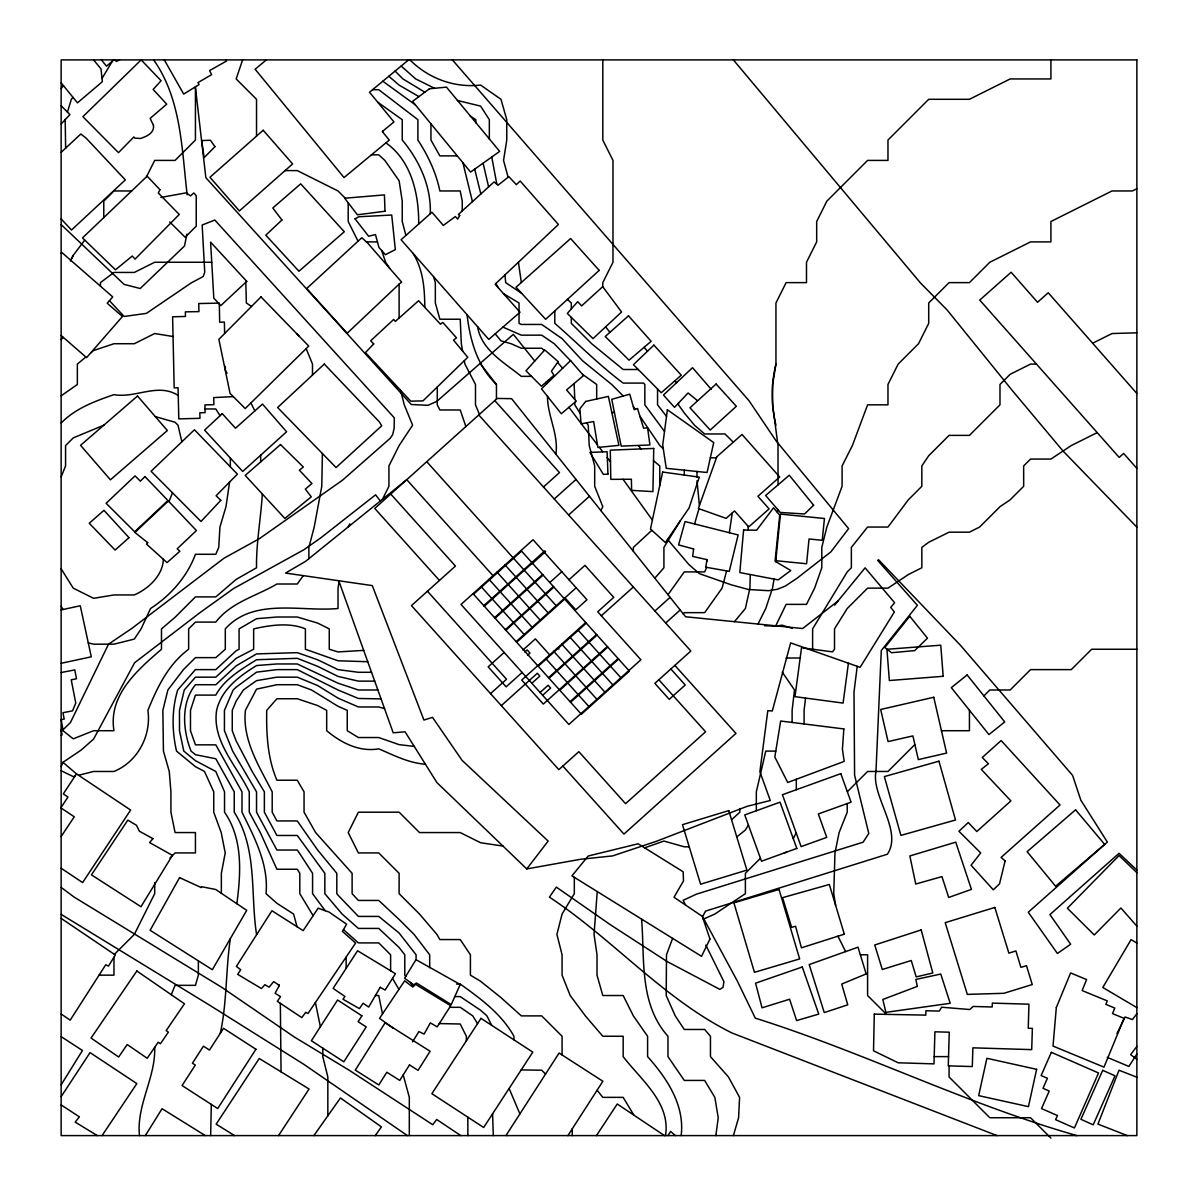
<?xml version="1.0" encoding="UTF-8"?>
<svg xmlns="http://www.w3.org/2000/svg" width="1198" height="1198" viewBox="0 0 1198 1198"><rect width="100%" height="100%" fill="white"/><g stroke="black" fill="none" stroke-linecap="round" stroke-linejoin="round"><path stroke-width="1.5" d="M750.277 574.546L749.903 588.143L745.381 608.509L734.449 621.672M229.582 482.06L225.988 506.679L219.938 527.045L218.74 547.411L215.805 554.285L195.439 554.285C187.202 576.732 170.43 595.631 150.559 608.509L141.094 628.89L134.326 639.073L113.96 644.18L93.594 644.18L88.278 642.847M230.33 466.816L230.375 458.1M211.312 1104.421L210.668 1135.599M322.397 453.518L321.783 486.298L314.205 527.045L308.889 547.411L308.889 558.672M555.857 454.147C558.807 434.23 547.426 415.856 547.501 396.388M775.825 560.694L780.437 514.107L824.434 518.494L822.247 540.283L809.039 538.98L806.568 563.764L775.825 560.694L775.945 561.772M777.427 512.444L777.712 509.524M805.55 698.075L804.098 710.354L804.098 723.951M163.392 559.331C162.643 575.744 148.567 588.622 134.326 594.942L113.96 594.942L93.594 598.326L73.228 588.143L61.143 568.81M857.214 666.313L853.994 692.1L854.593 775.196L868.79 833.479L863.099 842.194L696.382 894.187L683.159 900.312L685.57 905.059M262.332 493.995C260.864 518.674 256.117 543.023 256.537 567.777L236.171 579.383L215.805 596.904L195.439 596.904L175.073 617.284L161.49 628.89L161.49 649.256C137.426 670.041 108.12 695.244 113.96 730.72L93.594 730.72L73.228 738.837L63.045 730.72L61.248 719.639M220.327 1033.245C227.096 1001.977 225.688 969.946 230.345 938.618M848.409 663.213L843.093 703.076L794.993 696.667L801.522 647.744L832.535 651.877L834.512 649.256L834.512 628.89L847.226 608.509L867.592 588.143L887.973 588.143L908.339 574.561L921.831 567.777L921.831 547.411L928.705 542.275L949.071 532.182L969.437 532.182L979.62 527.045L999.986 506.679L1010.184 499.791L1023.661 486.298L1023.661 465.932L1030.55 459.059L1050.916 459.059L1071.282 445.566L1097.188 432.613M715.85 1135.599L718.246 1117.734L714.832 1097.368L704.649 1080.431L684.283 1080.431L667.975 1056.621L667.975 1036.255C638.938 1003.759 644.824 958.984 641.604 919.106M729.342 532.736L732.248 512.954M1050.916 59.9L1050.916 78.933L1010.184 78.933L969.437 99.299L928.705 99.299L887.973 140.046L887.973 160.412L867.592 160.412L826.86 201.144L816.677 221.51L816.677 241.891L806.494 262.257L806.494 282.623L786.128 282.623L775.945 302.989L775.945 364.087L772.635 384.468L772.635 404.834L778.011 445.566L778.011 484.891M774.058 579.083L772.545 588.143L765.762 608.509L757.99 624.038M339.109 581.689L338.016 588.143L338.016 608.509C301.162 612.013 253.647 597.278 225.299 628.89L225.299 649.256L215.805 657.627L195.439 657.627L183.444 669.622L167.87 689.988L162.853 710.354L163.437 751.101L169.262 771.467L170.925 791.833L170.925 812.199L175.073 832.565L195.439 832.565L195.439 852.931L175.073 852.931L169.981 858.038M236.86 903.711C240.873 873.102 243.074 839.019 224.535 812.199L224.535 791.833L215.805 771.467L195.439 760.685L183.788 751.101L179.475 730.72L179.475 710.354L184.267 689.988L195.439 677.169L215.805 677.169L236.171 658.301L253.647 649.256L253.647 628.89C269.7 625.206 289.557 622.181 305.4 628.89L305.4 649.256L338.016 660.772L367.756 661.715M186.918 234.089L184.492 246.024L140.211 288.508L124.098 284.405L61.143 224.58M726.617 570.892L722.08 588.143L704.649 612.657L684.283 612.657L683.354 613.945M518.434 262.257L521.325 282.533M694.585 523.96L698.973 508.716M733.401 1135.599L738.597 1117.734L739.585 1097.368L728.459 1076.987L710.459 1056.621L710.459 1036.255L704.649 1029.471L684.283 1029.471L675.253 1015.889L666.208 995.523L666.492 954.776L672.617 938.378M65.186 119.426L65.635 148.148M67.432 112.073L71.341 99.299L72.973 97.323M242.595 59.9L236.171 78.933L256.537 99.299L256.537 136.123M168.963 501.633L172.482 492.797M61.143 476.924L65.576 465.932L65.576 445.566L73.228 437.914L103.822 425.185M171.254 994.714L175.073 985.34L195.439 985.34L198.374 975.157L198.374 960.856M61.143 766.69L62.955 762.317L81.135 750.098L93.594 739.076L134.61 662.734L199.497 613.002L233.55 588.547L303.843 549.762L320.794 537.857L375.603 494.819L380.365 500.989M775.63 626.075L786.128 604.376L806.494 604.376L814.61 588.143L821.798 567.777L821.798 547.411L826.86 527.045L842.089 486.298L842.089 465.932L852.377 445.566L867.592 404.834L887.973 404.834L887.973 384.468L898.156 364.087L918.522 343.721L928.705 323.355L928.705 302.989L949.071 282.623L969.437 282.623L989.803 262.257L1030.55 241.891L1050.916 241.891L1050.916 221.51L1112.014 190.961L1132.395 190.961L1136.857 188.73M1116.955 1033.53L1125.072 1016.997L1132.424 1019.543L1136.857 1013.733M70.772 260.28L73.228 255.369L84.759 240.094M146.53 176.75L154.692 160.412L175.073 160.412L195.439 140.046L195.439 86.795M348.274 526.88L349.816 523.811M382.432 499.311L388.931 486.298L388.931 465.932L399.114 445.566L412.606 425.2L404.265 404.834L400.596 390.293M600.857 510.558L602.804 506.679L594.687 486.298L594.687 465.932L589.221 445.566L588.248 425.2L586.571 422.864M786.517 852.137L784.316 852.931M793.271 838.63L796.161 832.865M70.412 260.969L73.228 255.369M680.269 520.816L663.917 547.411L663.917 567.777L654.827 578.185M101.995 78.454L112.402 61.173M748.421 825.063L745.381 829.989L736.8 836.968M412.546 1041.841L418.896 1031.598L424.107 1034.069L430.352 1022.852L437.195 1026.866L450.718 1005.736L415.556 984.382L412.771 987.047L404.654 980.803L379.541 1018.36L393.318 1028.258M61.143 1084.819L82.452 1050.496L61.143 1036.629M145.347 1135.599L162.059 1108.704L205.307 1135.599M1136.857 1054.045L1128.89 1066.445L1107.281 1057.37M567.912 1135.599L602.879 1081.255L559.092 1053.042L506.26 1135.075L507.068 1135.599M667.96 1135.599L670.64 1131.451L675.447 1135.599M278.55 1135.599L309.054 1089.012L259.247 1058.493L216.164 1124.173L234.523 1135.599M61.143 1096.664L90.045 1052.608L136.842 1083.591L102.055 1135.599M596.454 1135.599L617.24 1104.002L664.471 1135.599M62.955 762.317L76.492 773.893L63.284 793.9L67.972 797.044L61.143 807.317M61.143 836.548L74.261 816.781L61.143 808.051M313.876 1135.599L340.442 1097.952L381.413 1126.884L375.259 1135.599M303.124 575.834L297.284 584.01L276.903 584.01C256.432 596.17 231.349 601.95 215.805 622.091L195.439 622.091L188.64 628.89L188.64 649.256C167.915 664.755 157.238 687.412 147.908 710.354C151.487 735.497 137.785 761.718 113.96 771.467L93.594 771.467L78.544 775.271M667.99 594.702L684.283 571.91L704.649 571.91L706.715 567.358M1136.857 1046.438L1130.598 1054.599L1136.857 1059.391M339.034 581.494L393.199 732.817L405.074 731.798L436.911 782.579L526.761 868.924L548.16 841.086L462.114 760.401L432.523 717.377L423.927 720.058L372.293 585.597L285.543 573.063L305.655 561.293L406.751 479.679L493.022 575.699M61.143 88.652L63.464 85.672M834.617 605.095L865.091 567.852L894.606 602.714L890.728 607.431L894.367 611.998L860.119 667.331L790.65 642.907L772.291 710.983L767.798 710.684L759.891 771.662L770.269 800.504L747.133 806.314L656.744 841.161L612.582 855.911L580.731 859.251L526.761 868.924M61.143 253.227L61.802 252.464L112.732 296.909L107.191 303.229L122.436 316.512L86.585 357.648L61.143 335.5M61.143 124.008L69.918 114.589L61.143 105.738M112.852 192.069L103.777 201.144L103.777 217.572M61.143 339.573L63.329 337.387M114.394 954.357L134.326 934.41L154.692 893.678L154.692 882.567M651.877 530.31L633.353 547.411L633.353 551.29M760.431 858.262L745.381 873.312L745.381 893.678L714.832 914.044L703.256 919.18M847.33 791.728L867.592 771.467L887.973 771.467L914.883 744.542M969.437 710.354L969.437 730.72L941.463 730.72M983.902 695.903L989.803 689.988L1010.184 689.988L1030.55 669.622L1071.282 669.622L1091.648 649.256L1136.857 649.256M61.143 731.589L70.397 722.619L108.509 644.18L131.99 628.321L224.086 558.148L259.247 538.771L342.463 480.218L390.249 438.243L392.63 434.709L394.142 428.345L394.307 417.832L214.816 220.043L202.162 225.014L204.738 272.156L203.196 276.528L191.096 282.983L146.426 313.367L124.143 316.482L109.437 300.668M61.143 152.326L80.82 133.996L86.151 138.174L125.341 179.91L71.476 230.031L61.143 218.934M731.559 819.791L739.825 812.199L739.825 808.5M602.729 286.681L581.599 305.894L577.706 301.671L567.283 313.457L593.025 338.6L621.582 311.974L602.729 286.681L602.804 282.623L612.987 262.257L612.987 160.412L602.804 140.046L602.804 59.9M543.473 486.987L559.481 472.596L494.774 400.596M554.255 498.982L576.028 479.425M473.524 594.223L521.534 551.095M568.631 514.99L589.461 496.272M483.812 605.664L544.865 550.795M484.306 606.233L532.316 563.09M531.897 563.899L545.584 551.604M494.594 617.674L542.604 574.531M495.088 618.228L543.098 575.1M549.792 582.528L561.787 571.745M505.376 629.669L553.386 586.541M505.885 630.238L553.895 587.095M568.975 579.757L584.983 565.366L613.75 597.383L597.742 611.759L640.885 659.769L568.87 724.476L461.02 604.451L533.035 539.744L586.96 599.749L575.759 609.827L564.977 597.817M504.163 652.461L488.155 666.837L506.125 686.843L522.133 672.467M516.158 641.679L576.178 587.754M516.667 642.233L564.677 599.105M522.942 650.05L535.356 638.893L549.732 654.902M524.754 652.041L527.15 649.885L530.025 653.075L527.629 655.231M490.536 693.627L506.529 679.251L427.446 591.228M585.732 622.541L521.729 680.06L543.293 704.065L607.311 646.546M538.231 666.238L586.241 623.11M501.318 705.622L537.318 673.276L539.834 676.076L531.837 683.264M601.336 615.757L633.338 587.005M548.519 677.679L596.529 634.551M549.013 678.248L597.023 635.105M540.103 692.474L548.115 685.271L550.631 688.071L542.619 695.274M559.795 690.243L607.805 647.1M654.917 611.01L670.101 597.353M570.083 701.684L618.093 658.556M570.592 702.253L618.587 659.11M665.699 623.005L680.194 609.977M61.143 423.029C75.399 408.398 95.061 401.12 113.96 394.651C135.733 398.545 158.031 382.357 178.232 395.49M113.885 59.9L106.517 66.175L101.426 59.9M85.837 357.004L77.361 364.087L77.361 384.468L61.143 395.849M90.689 352.946L93.594 350.52L113.96 343.721L134.326 343.721L154.692 333.538L173.036 336.518M266.345 59.9L255.114 69.229L344.021 177.559L389.29 140.076L382.297 131.57L393.947 121.941L369.523 92.231L408.593 59.9M837.836 601.156L802.63 628.531L685.585 616.76L511.591 398.679L497.155 398.44L374.749 508.431L439.456 580.446M119.53 59.9L116.431 61.472L115.008 59.9M1092.651 343.227L1112.014 333.538L1136.857 332.819M644.644 847.84L663.917 841.056L684.283 846.806L689.224 846.806M74.995 776.154L73.228 776.604L61.143 770.703M61.143 609.902L80.266 605.769L91.288 656.818L61.143 663.303M61.143 719.654L64.198 719.07L62.955 712.705L72.509 710.878L75.773 703.121L71.236 679.805L76.492 678.772L74.77 669.907L61.143 672.527M61.143 735.138L62.131 734.943L61.143 729.867M160.906 197.445L186.244 192.833L190.542 195.903L193.806 192.953L196.232 195.693L196.232 226.137L185.166 237.264L169.727 221.974M372.563 89.7L378.748 89.7L417.892 119.68L417.892 140.046C428.06 155.575 436.132 172.707 439.861 190.961L460.227 190.961L462.248 201.144L462.248 210.923M377.729 102.204L402.243 119.68L402.243 140.046C419.39 160.457 431.4 186.693 430.262 213.738M371.455 154.842L378.748 154.842L384.872 160.412L399.114 180.778L402.243 201.144L402.243 221.51L405.912 235.422M457.277 155.89L439.861 155.89L430.951 140.046L430.951 123.828M285.064 170.595L297.284 170.595L338.016 190.961L345.249 198.194M114.065 190.961L131.645 190.961M366.393 241.891L377.445 241.891M211.747 262.257L154.692 262.257L134.326 272.44L113.96 272.44L100.467 282.623L100.467 286.202M521.684 293.345L505.676 282.623L504.987 274.896M296.565 333.538L298.901 335.934M1036.465 364.087L1030.55 364.087L1010.184 374.285L999.986 384.468L999.986 404.834L969.437 435.383L949.071 435.383L928.705 455.749L921.831 465.932L921.831 486.298L908.339 499.791L887.973 527.045L867.592 527.045L851.359 547.411L851.359 567.777L847.226 571.91L812.618 628.89L812.618 649.226M638.249 369.508L623.17 369.508L591.677 343.721L571.311 323.355L571.311 317.395M531.538 376.352L521.325 376.352C504.433 362.62 481.416 350.19 477.568 326.68M205.008 408.967L215.805 408.967L220.043 415.721M611.834 412.486L614.409 412.486M710.339 457.816L716.434 457.816M363.698 650.394L338.016 651.922L329.255 649.256L329.255 628.89L317.65 623.08L297.284 617.015L276.903 617.015L256.537 618.707L239.076 628.89L239.076 649.256L236.171 650.754L215.805 669.622L195.439 669.622L177.693 689.988C171.613 710.01 171.973 730.78 176.51 751.101L195.439 766.675L204.499 771.467L213.738 791.833L213.738 812.199L221.211 832.565L225.224 852.931L221.36 873.312L221.36 893.289M786.128 658.016L800.144 658.016M371.53 672.288L358.382 672.288L338.016 669.622L317.65 659.769L297.284 652.655L256.537 653.913L236.171 665.848L215.805 684.717L195.439 684.717C180.748 703.001 182.785 730.256 191.066 751.101L195.439 754.695L215.805 758.753L234.239 791.833L234.239 812.199C257.675 848.993 250.277 893.468 256.537 934.41L256.806 934.41M374.704 681.138L358.382 681.138L338.016 676.406L317.65 666.343L297.284 658.316L256.537 659.739C241.547 669.143 224.37 679.221 215.805 695.095L195.439 695.095L190.482 710.354L190.482 730.72L195.439 744.842L215.805 744.842L241.996 791.833L241.996 812.199C254.455 837.522 268.831 864.537 266.031 893.678L276.903 903.277L293.585 914.044L297.059 926.743M377.879 689.988L358.382 689.988L338.016 683.204L297.284 663.962L276.903 663.962L256.537 665.549C239.121 676.346 221.555 689.254 216.598 710.354C211.986 741.577 236.785 765.537 249.274 791.833L249.274 812.199L260.31 832.565L276.903 869.254L297.284 869.254L299.814 873.312L299.814 893.678L313.127 915.676M775.795 751.101L765.762 751.101L756.327 791.833L756.327 810.732M502.98 846.058L480.593 842.748L460.227 832.565L419.495 832.565L399.114 812.199L358.382 812.199L348.199 832.565L358.382 852.931L378.748 852.931L399.114 873.312L399.114 893.678L419.495 914.044L436.911 934.41L439.861 939.561L460.227 939.561L470.41 954.776L470.41 975.157L480.593 981.282L500.959 997.59L521.325 1015.889L541.706 1015.889L562.072 1036.255L562.072 1054.959M860.329 954.776L867.592 954.776L867.592 995.523L886.445 1014.377M99.06 975.157L113.96 975.157L113.96 957.202M456.528 984.067L460.227 984.067C480.712 998.713 501.423 1013.822 513.942 1036.255L513.942 1039.834M375.423 995.523L378.748 995.523L382.491 1013.942M454.806 996.601L460.227 996.601L480.593 1010.228L486.957 1015.889L491.674 1025.308M449.714 1007.308L460.227 1007.308L472.761 1015.889L477.538 1023.646M934.2 1056.621L948.546 1056.621M764.609 625.73L776.544 626.105L781.98 625.146L792.192 628.321M414.238 746.399L399.114 744.647L378.748 737.534L358.382 737.534L347.255 730.72L347.255 710.354L338.016 706.281L311.525 689.988L297.284 684.717L276.903 684.717L256.537 689.135L245.41 710.354C242.176 740.02 259.277 766.495 272.201 791.833L272.201 812.199L276.903 820.944L297.284 820.944L317.65 850.041L336.803 873.312L336.803 893.678L338.016 895.146L358.382 916.425L378.748 916.425L399.114 933.032L416.08 954.776L416.08 959.733M381.054 698.883L358.382 698.479L338.016 689.988L297.284 669.622L276.903 669.622L256.537 672.168L236.171 687.188L233.161 689.988L224.43 710.354L224.43 730.72L232.652 751.101L256.537 791.833L256.537 812.199L276.903 850.041L297.284 850.041L299.305 852.931L312.573 873.312L312.573 893.678L325.197 910.69M425.425 764.249C408.413 762.916 393.962 755.294 378.748 748.84C359.265 752.224 341.265 742.865 326.68 730.72L326.68 710.354L317.65 705.577L297.284 698.748L276.903 698.748L266.72 710.354C266.3 733.88 267.528 758.334 276.903 780.227L297.284 780.227L304.052 791.833L304.052 812.199L315.613 832.565L352.122 873.312L352.122 893.678L358.382 900.447L378.748 900.447L399.114 919.45L414.074 934.41L429.678 954.776L429.678 967.744M155.306 416.604L175.073 422.25L178.008 425.2L181.856 441.822M384.558 708.662L378.748 706.97L358.382 706.97L338.016 698.135L317.65 685.541L297.284 677.169L276.903 677.169L256.537 680.644L243.374 689.988L236.171 701.115L232.262 710.354L232.262 730.72L236.171 740.918L252.164 771.467L264.369 791.833L264.369 812.199L276.903 835.47L297.284 835.47L324.838 873.312L324.838 893.678L342.104 914.044L358.382 928.42L378.748 928.42L399.114 947.498L404.774 954.776L404.774 975.157L405.763 976.415M1076.747 1135.599L1070.533 1133.772C962.848 1102.28 862.141 1051.814 755.294 1018.15L737.234 980.877L702.582 916.635L705.562 911.109L887.374 854.219C903.097 830.963 870.961 795.966 875.978 771.467L881.279 650.529L917.398 605.334L877.67 560.379L878.583 559.78L960.212 645.033L1072.599 775.405L1080.836 800.189L1107.356 842.074L1028.273 912.217L1057.4 953.473L1070.683 944.234L1049.927 914.598L1119.067 853.305L1136.857 870.048M1136.857 1077.197L1119.022 1070.233L1097.937 1124.098L1127.303 1135.599M997.006 1135.599L731.813 1032.916C663.363 998.832 612.822 938.947 549.418 897.137L556.336 887.119L610.082 924.542L667.046 961.5L719.878 989.398L723.023 987.332L723.906 981.671L705.817 945.102M457.456 100.482L480.593 106.098L489.338 119.68L489.338 139.133M502.92 327.114L521.325 335.155L541.706 335.155L554.24 343.721L570.503 360.643M434.56 88.278L415.661 78.933L401.165 66.04M424.841 92.201L402.947 78.933L395.1 71.071M418.941 96.619L399.114 85.133L388.826 76.253M1136.857 1007.608L1102.789 987.481L1131.077 939.621L1136.857 943.051M503.504 293.645L519.034 302.989L519.034 311.121M97.293 1135.599L75.175 1122.107L79.397 1116.85L61.143 1104.93M460.811 1135.599L436.671 1119.486L432.733 1124.727L349.112 1070.188L294.289 1036.974L221.495 987.167L74.261 897.182L61.143 887.404M61.143 914.374L209.875 1005.347L303.678 1064.228L407.395 1135.599M470.275 116.056L475.816 119.68L475.816 122.795M76.492 773.893L130.627 810.058L82.617 882.582L61.143 868.25M61.143 1014.032L70.203 1020.142L105.724 964.764L108.509 966.112L115.308 954.986L61.143 918.372M245.815 282.264L246.354 302.989L251.505 306.463M582.453 374.285L596.679 384.468L596.679 398.994M382.821 81.224L415.347 104.855M439.307 1023.571L460.227 1024.005L466.351 1036.255L466.351 1040.807M697.64 400.776L688.101 392.974L674.489 407.335L663.467 395.041L692.519 367.681L711.327 389.395M653.509 460.691L659.769 465.932L659.769 485.43M409.941 59.9C428.45 78.439 454.446 88.083 480.593 85.058L500.959 99.299L506.769 119.68L506.769 140.046L503.549 160.412L508.117 177.244M343.467 929.603L358.382 942.901L378.748 942.901L390.623 954.776L390.623 970.784M544.221 350.49L541.706 348.244L521.325 348.244L511.142 343.721L500.959 340.831L495.208 333.838M557.609 362.425L562.641 368.28M385.921 142.876C411.633 160.876 418.956 194.69 418.686 224.056M663.273 448.681L659.858 445.566L639.897 416.185M567.418 299.41L571.311 302.989L571.311 308.889M1136.857 872.638L1119.067 855.522L1067.388 908.234L1094.283 934.964L1120.894 907.994L1136.857 926.144M674.833 380.829L676.645 382.626M733.266 442.197L725.015 433.961L704.649 433.961L694.466 425.2L684.283 412.951L678.472 404.834L678.472 403.127M623.274 396.014L611.714 384.468L582.438 360.688L562.072 338.63L541.706 324.448L521.325 324.448L519.034 323.355L519.034 313.067M1050.916 1138.1L1030.55 1117.734L989.803 1117.734L949.071 1076.987L949.071 1065.876M545.554 1074.052L541.706 1070.203L521.19 1069.934M1136.857 527.135L1063.03 451.032L1012.639 390.952L947.199 310.072L920.349 282.818L733.386 59.9M478.766 414.972L690.857 651.008L654.857 683.369L669.233 699.362L685.226 684.986L670.85 668.993M674.848 665.384L735.961 733.401L623.948 834.063L562.835 766.046M658.855 679.775L705.577 731.783L625.566 803.678L578.844 751.67L558.837 769.64L411.453 605.604L455.45 566.07L390.743 494.055M521.025 550.526L629.384 671.105L581.374 714.248L473.03 593.669M426.758 461.694L556.172 605.724M577.736 629.729L620.878 677.739M505.032 564.902L548.16 612.912M569.739 636.917L612.867 684.927M497.035 572.105L540.163 620.1M561.727 644.105L604.87 692.115M557.729 647.699L558.927 649.046M489.024 579.293L532.167 627.303M553.731 651.308L596.874 699.303M481.027 586.481L524.155 634.491M545.734 658.496L588.862 706.506M1136.857 468.373L1123.634 453.443L1119.187 457.426L979.739 300.084L1011.127 272.231L1037.543 302.27L1048.25 292.761L1136.857 393.468M644.105 347.315L647.519 351.209M452.38 59.9L749.079 400.806L776.064 440.834L848.618 528.632L830.918 551.829L796.67 578.529L785.289 586.077L777.128 589.341L768.457 590.689L748.451 589.506L731.454 584.879L699.318 573.632L688.85 564.483L667.526 539.429M666.507 416.35L657.552 404.834L657.552 389.006M664.501 431.46L644.838 404.834L644.838 384.468L643.536 383.09L623.17 383.09C598.835 364.851 577.571 343.107 554.794 323.355L554.794 310.941M93.564 59.9L100.991 68.84L102.339 81.719L77.481 102.848L61.143 82.842M61.143 606.248L63.045 609.483M534.742 361.032L513.328 334.332L436.791 401.405L428.075 405.313L411.258 404.505L205.861 177.723L195.439 87.529M605.604 326.874L609.947 332.325M250.906 402.962L254.86 410.884M597.113 1090.225L602.804 1097.368L623.17 1097.368L633.667 1114.814M782.249 672.093L794.499 689.988L792.118 710.354L792.118 722.454M496.451 399.084L496.451 384.468C477.118 365.959 470.11 340.367 467.055 314.715M410.48 982.48L413.49 986.343M480.533 363.937L496.451 384.468M597.458 444.877L581.374 423.822M599.314 447.303L602.669 451.676M607.131 457.516L610.501 461.904M574.112 383.555L574.785 399.458M548.459 380.066L549.328 381.219M568.945 407.29L581 423.328M638.474 445.566L640.99 448.936M623.035 479.275L652.386 520.067M545.944 382.282L546.887 383.6M633.353 406.676L635.195 409.357M389.605 268.247L385.636 262.257L381.668 250.502M580.266 413.595L574.785 404.834L574.785 402.348M495.822 283.552L498.518 288.029M392.51 978.377L398.919 989.368M225.778 59.9L226.467 61.068L209.605 70.577L211.627 74.635L197.94 82.632L199.063 84.549L183.698 94.088L164.321 59.9M153.673 59.9C181.377 99.209 181.722 148.896 187.158 194.735M227.036 373.327L225.359 370.107L225.284 366.408M509.12 1088.443L519.887 1113.9M403.217 1074.92L409.312 1097.368L409.312 1135.599M837.941 936.207L845.638 951.586M358.052 241.202L348.199 221.51L348.199 202.806M412.966 253.242C423.208 269.58 424.691 288.613 424.781 307.347M479.455 414.343L475.486 404.834L475.486 384.468L464.929 364.087L464.33 360.658M306.164 348.603L312.498 364.087L312.498 375.034M496.871 184.327L491.749 157.013M433.496 276.588L435.338 282.623L435.338 302.989L439.861 319.222L460.227 319.222L461.32 343.721L462.623 351.089M488.604 186.918L483.108 163.168M462.907 162.748L472.446 201.638M474.693 169.143L480.832 194.001M320.39 1026.731L315.388 1002.531M492.603 1113.766L493.306 1135.599M278.535 984.786L278.79 986.313M835.65 905.418L833.733 893.678L834.976 852.931L839.109 832.565L847.226 812.199L847.226 803.559M699.422 505.526L696.996 480.742M467.804 1117.135L467.879 1135.599M748.346 530.07L747.971 526.072M465.872 426.563L460.227 409.971L439.861 409.971L437.27 404.834L437.27 386.984M233.296 396.628L213.693 397.586L213.888 404.669L204.903 404.909L205.098 412.621L199.811 412.831L199.976 418.312L178.802 418.881L178.053 387.763L174.189 387.882L172.602 316.796L185.45 316.482L185.376 311.854L198.943 311.615L198.733 303.543L219.309 303.109L219.668 322.202L224.4 322.082L224.61 333.164M796.311 779.269L796.311 789.722M775.945 554.315L775.945 559.496M706.715 559.586L706.715 561.592M696.996 471.473L696.996 477.029M684.283 470.17L684.283 475.052M681.168 1135.599C684.912 1105.14 666.942 1078.305 647.594 1056.621L647.594 1036.255L633.353 1015.889L623.17 995.523L602.804 995.523L597.008 975.157L597.008 954.776L594.043 934.41L597.248 891.567M665.504 1135.599C670.85 1102.819 640.87 1079.802 623.17 1056.621L623.17 1036.255L602.804 1036.255L585.373 1015.889L570.188 995.523L562.072 975.157L562.072 954.776L556.92 934.41L562.072 914.044L574.321 893.678L574.321 877.34M572.255 1128.845L572.255 1135.599M399.114 284.121L399.114 318.054M382.806 131.136L382.806 132.199M346.132 957.052L346.132 968.388M327.833 1115.832L327.833 1076.987L322.786 1056.621L322.786 1048.16M281.051 1071.851L280.347 1003.325M260.685 455.195L260.685 461.889M154.692 1047.351C155.755 1077.691 136.228 1105.065 139.477 1135.599M775.945 425.2A127.527 127.527 0 0 1 775.945 364.087M653.734 448.426L652.925 491.629L631.616 490.356L631.376 479.23L610.8 479.35L610.291 450.149L653.734 448.426M874.285 1014.137L873.522 1050.811L898.186 1062.791L933.991 1063.869L934.904 1031.807L949.265 1032.197L948.277 1065.861L972.297 1066.564L972.896 1047.831L1031.703 1049.628L1032.377 1028.378L1028.243 1028.258L1028.947 1004.194L992.348 1003.115L992.199 1006.979L973.105 1006.455L969.796 1009.525L941.628 1007.219L939.292 1011.067L925.919 1010.753L925.799 1015.125L874.285 1014.137M153.464 125.356C154.617 133.098 146.396 136.527 140.421 138.489L134.73 138.055L133.847 136.946L118.497 152.655L82.887 116.685L141.154 59.9L161.101 80.73L153.149 89.446L166.717 104.166L150.169 118.362L153.464 125.356M843.841 728.938L842.419 749.109L844.171 761.404L787.715 782.489L774.821 757.016L780.677 721.016L843.841 728.938M1056.322 1007.533L1053.027 1046.079L1103.987 1067.133L1124.068 1018.36L1112.493 1013.583L1114.769 1008.087L1105.859 1004.343L1107.252 1000.884L1082.108 990.551L1086.601 979.56L1070.608 972.926L1056.322 1007.533M743.599 529.98L739.81 572.554L778.161 579.877L790.785 570.518L775.061 561.248L779.718 515.14L773.519 507.832L756.642 530.22L743.599 529.98M693.627 548.998L692.669 556.396L707.075 559.661L705.682 567.178L729.268 571.356L738.148 534.952L685.076 521.549L678.592 544.91L693.627 548.998M667.376 409.761L662.719 445.012L666.253 468.328L707.075 472.506L713.723 442.586L667.376 409.761M662.644 472.027L650.469 529.037L665.384 542.559L689.09 507.952L699.273 477.148L662.644 472.027M1036.629 1069.32L1028.438 1106.638L978.676 1095.646L986.897 1058.298L1036.629 1069.32M1005.092 860.973L999.521 883.884L993.307 889.815L971.069 865.226L980.698 852.931L958.939 831.262L968.284 822.547L976.804 831.532L1010.887 800.908L981.297 769.401L988.38 763.74L982.285 757.465L1001.154 740.559L1060.02 804.996L1001.109 857.394L1005.092 860.973M716.823 456.752L698.359 508.506L726.138 518.375L734.524 510.932L748.72 526.925L769.101 508.895L757.915 496.286L779.673 476.999L742.011 434.47L716.823 456.752M152.91 838.66L149.6 842.553L172.437 855.372L140.975 906.721L91.437 874.854L127.812 820.121L136.437 825.242L139.387 831.217L152.91 838.66M1051.35 1052.323L1041.122 1075.564L1047.411 1078.23L1042.994 1088.293L1049.208 1091.079L1041.526 1108.584L1057.445 1115.548L1055.573 1119.681L1074.426 1127.962L1098.536 1072.974L1051.35 1052.323M1102.714 1070.353L1080.91 1119.321L1093.205 1124.817L1115.009 1075.804L1102.714 1070.353M460.227 984.501L451.242 1004.583L416.425 982.989L413.759 984.816L404.61 978.287L415.991 959.673L460.227 984.501M709.935 939.022L701.549 956.333L571.94 875.858L588.203 856.001L638.13 843.781L683.159 871.8L683.489 880.949L674.01 897.257L702.298 916.35L709.935 939.022M159.948 189.688L158.316 192.998L179.251 214.472L135.045 259.112L132.259 256.043L115.472 269.805L82.497 237.908L147.144 176.166L159.948 189.688M279.344 985.295L275.121 993.292L280.527 996.631L277.352 1001.333L301.776 1017.596L305.745 1012.31L307.976 1013.508L355.596 943.051L342.433 931.385L346.611 924.182L329.106 912.097L318.129 908.159L303.169 930.636L271.931 910.75L236.365 966.397L240.753 969.736L237.683 974.348L261.478 988.56L264.893 984.696L269.071 987.197L273.653 981.641L279.344 985.295M179.565 877.64L150.124 930.277L212.346 969.706L246.713 910.345L215.73 889.5L201.758 886.76L201.279 887.583L179.565 877.64M459.703 215.505L457.681 219.084L455.375 216.538L443.32 225.419L431.939 212.241L401.075 239.735L488.784 339.423L520.022 312.214L495.118 284.211L558.403 224.505L520.172 181.018L516.323 184.672L508.88 176.645L497.979 185.271L494.085 181.931L458.43 214.397L459.703 215.505M380.23 987.287L368.685 1007.054L363.114 1003.235L359.415 1008.611L342.987 999.252L344.934 996.466L333.119 988.395L357.588 950.763L395.46 973.719L385.112 990.072L380.23 987.287M409.506 1064.902L399.758 1080.416L386.834 1072.255L378.793 1084.954L355.282 1070.114L385.112 1022.807L430.112 1051.26L418.057 1070.353L409.506 1064.902M355.087 218.89L368.61 236.231L375.453 234.568L378.957 247.447L385.397 254.695L395.34 249.603L391.716 215.026L358.621 216.778L355.087 218.89M361.886 1015.814L358.112 1021.699L366.214 1026.941L343.826 1061.802L311.36 1040.748L337.581 1000.016L361.886 1015.814M255.938 1049.268L217.707 1108.539L182.066 1085.553L195.319 1065.052L192.414 1063.225L203.435 1046.168L209.485 1050.062L223.517 1028.303L255.938 1049.268M480.997 1018.36L431.864 1093.699L483.663 1127.483L532.796 1052.129L480.997 1018.36M136.842 971.009L91.048 1038.052L118.662 1057.025L127.213 1044.536L147.219 1058.298L158.196 1042.23L160.427 1043.772L168.379 1032.122L166.163 1030.609L184.462 1003.789L136.842 971.009M558.163 361.631L551.409 371.26L553.955 375.229L541.421 386.25L525.982 370.781L544.731 349.936L558.163 361.631M585.657 401.45L579.892 408.773L581.045 423.882L593.654 421.546L597.877 447.438L618.917 445.371L608.374 396.403L585.657 401.45M909.731 616.236L884.783 647.549L891.552 652.715L914.703 650.604L927.477 638.16L909.731 616.236M147.698 542.679L146.47 544.072L167.031 562.611L179.88 551.23L177.169 548.804L196.427 530.549L168.349 500.989L134.88 532.451L147.698 542.679M220.821 500.315L201.009 521.474L151.083 471.263L194.435 429.768L237.399 474.138L216.119 495.732L220.821 500.315M373.701 343.931L365.42 352.601L410.734 401.165L422.984 400.896L467.789 357.289L453.503 340.142L456.528 337.881L442.766 322.397L440.49 324.194L418.611 300.728L395.34 321.408L393.678 319.462L370.676 340.786L373.701 343.931M214.936 146.65L204.154 157.627L201.638 140.555L210.399 140.241L214.936 146.65M144.958 476.564L140.376 481.177L135.045 475.876L106.128 503.295L134.685 531.777L167.9 500.539L144.958 476.564M260.999 296.909L218.875 339.348L230.046 393.378L245.201 408.563L308.74 346.072L260.999 296.909M570.548 360.598L541.496 388.841L561.308 413.744L576.238 401.135L566.564 389.949L583.546 375.558L570.548 360.598M813.607 505.197L804.547 513.987L780.242 512.444L765.642 495.493L789.272 475.247L813.607 505.197M653.883 345.114L633.442 364.656L661.251 392.734L681.258 375.199L653.883 345.114M281.919 219.998L265.806 235.197L298.946 271.242L344.305 231.738L300.698 183.848L272.815 207.988L281.919 219.998M399.443 283.821L347.165 333.269L306.673 288.553L361.841 237.713L367.651 243.044L401.63 282.069L399.443 283.821M246.758 281.38L220.776 305.61L213.813 298.137L210.593 242.161L246.758 281.38M222.244 413.669L204.588 430.127L242.7 471.473L286.577 431.759L262.467 404.07L235.497 428.225L222.244 413.669M324.284 364.057L277.622 407.53L336.069 467.564L381.698 425.799L379.347 421.891L324.284 364.057M599.18 270.374L545.644 319.297L516.038 287.235L570.622 238.537L599.18 270.374M716.105 384.019L689.973 407.769L710.219 430.052L736.351 406.302L716.105 384.019M128.995 537.662L115.113 550.077L89.251 523.256L103.971 510.333L128.995 537.662M628.471 315.838L605.23 336.518L629.025 360.194L651.143 341.295L628.471 315.838M263.186 130.253L209.95 177.274L239.39 210.938L292.626 163.916L263.186 130.253M280.497 444.578L245.201 475.411L284.869 518.449L311.285 496.811L305.31 489.128L311.914 483.558L299.38 470.2L303.364 467.01L280.497 444.578M137.515 396.044L80.551 445.327L110.426 479.814L167.346 430.531L137.515 396.044M1075.579 809.818L1027.12 851.658L1055.603 886.235L1104.661 844.38L1075.579 809.818M967.13 674.953L951.332 687.637L988.934 734.584L1004.733 721.93L967.13 674.953M429.438 88.757L412.531 101.411L470.574 172.063L499.686 151.382L446.465 87.14L429.438 88.757M866.169 973.914L841.7 984.067L847.75 1004.822L824.269 1012.58L809.204 964.57L858.008 947.184L866.169 973.914M917.279 986.403L882.836 999.461L885.861 1012.34L950.224 1003.31L940.759 974.034L915.856 979.44L917.279 986.403M796.82 848.409L761.494 861.212L744.752 814.91L780.033 802.181L796.82 848.409M840.816 773.653L782.429 794.738L801.118 846.612L826.74 837.387L818.309 813.951L851.089 802.181L840.816 773.653M971.428 889.38L948.711 897.452L941.957 876.607L915.736 884.049L909.851 855.956L955.749 842.164L971.428 889.38M637.531 408.533L634.236 409.686L629.699 394.172L611.759 399.338L621.193 446.12L649.945 444.967L647.564 427.821L643.581 428.18L637.531 408.533M802.271 966.996L755.564 983.184L762.048 1007.817L789.587 999.222L796.625 1020.576L818.743 1014.092L802.271 966.996M921.187 929.918L874.72 944.997L882.312 969.496L911.274 960.511L916.17 976.894L932.793 973.001L921.187 929.918M844.32 934.17L801.432 947.813L795.592 926.294L791.608 927.297L782.579 897.646L829.33 884.483L844.32 934.17M994.819 907.44L945.207 922.67L967.325 994.4L1003.894 993.292L1032.257 984.546L1026.491 965.678L1020.921 967.355L1015.904 950.957L1008.866 953.114L994.819 907.44M728.758 810.612L682.486 824.688L700.59 884.214L746.893 870.122L728.758 810.612M779.044 889.455L733.895 902.828L754.455 972.327L799.65 958.924L779.044 889.455M938.962 761.194L884.349 776.589L900.896 835.395L955.51 820.001L938.962 761.194M933.751 697.266L880.68 709.486L888.077 741.592L912.906 735.901L918.327 759.607L946.6 753.078L933.751 697.266M384.992 211.252L357.393 214.786L344.695 198.239L384.438 194.9L384.992 211.252M943.185 676.301L889.365 680.524L886.924 649.286L940.759 645.198L943.185 676.301M607.94 474.138L603.358 474.363L589.91 452.41L607.101 451.736L607.94 474.138M1136.857 59.9L61.143 59.9L61.143 1135.599L1136.857 1135.599L1136.857 59.9"/></g></svg>
